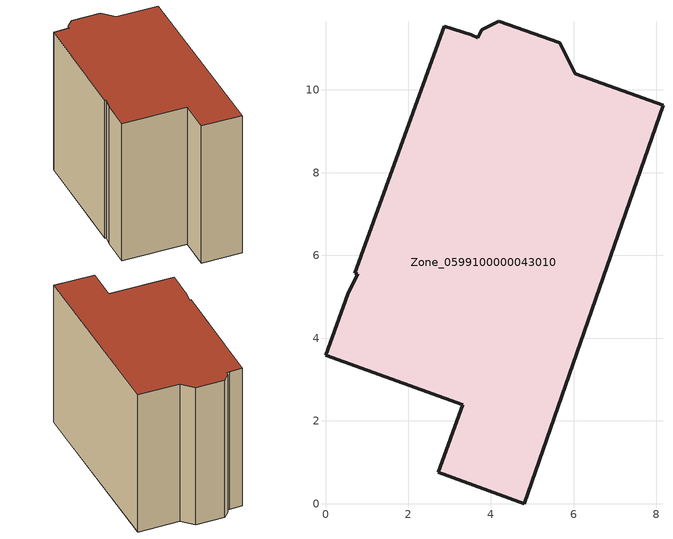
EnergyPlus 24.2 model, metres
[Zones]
Zone_0599100000043010
 floor ground (C_G): 0.78,5.55 0.71,5.57 2.87,11.54 3.52,11.33 3.68,11.26 3.78,11.46 4.19,11.66 5.67,11.14 6.04,10.4 8.16,9.63 4.8,0 2.73,0.76 3.32,2.39 0,3.59 0.53,5.07 z0
 wall outside (C_F): 0.78,5.55 0.53,5.07 0,3.59 3.32,2.39 2.73,0.76 4.8,0 8.16,9.63 6.04,10.4 5.67,11.14 4.19,11.66 3.78,11.46 3.68,11.26 3.52,11.33 2.87,11.54 0.71,5.57 0.78,5.55 z0:8.33
 roof outside (C_R): 0.71,5.57 0.78,5.55 0.53,5.07 0,3.59 3.32,2.39 2.73,0.76 4.8,0 8.16,9.63 6.04,10.4 5.67,11.14 4.19,11.66 3.78,11.46 3.68,11.26 3.52,11.33 2.87,11.54 z8.33
[BUILDING]
Pand.0599100000043010: North Axis=0; Terrain=City; Loads Convergence Tolerance Value=0.04; Temperature Convergence Tolerance Value=0.4; Solar Distribution=FullExterior; Maximum Number of Warmup Days=25; Minimum Number of Warmup Days=1
[Site:Location]
Rotterdam.The.Hague.AP_ZH_NLD Design_Conditions: Latitude=51.96; Longitude=4.45; Time Zone=1; Elevation=-4.5
[SITE:GROUNDTEMPERATURE:BUILDINGSURFACE]
18, 18, 18, 18, 18, 18, 18, 18, 18, 18, 18, 18
[MATERIAL] Thermal Absorptance=0.9; Solar Absorptance=0.7; Visible Absorptance=0.7
Name | Roughness | Thickness | Conductivity | Density | Specific Heat
G.TI.1946 | MediumSmooth | 0.15 | 1 | 540 | 1210
F.TI.1946 | Rough | 0.3 | 0.857143 | 1920 | 840
R.TI.1946 | MediumRough | 0.2 | 0.1 | 1500 | 1000
[CONSTRUCTION]
C_G: G.TI.1946
C_F: F.TI.1946
C_R: R.TI.1946
[ZONE]
Zone_0599100000043010: Type=1; Multiplier=1; Ceiling Height=Autocalculate; Volume=Autocalculate; Floor Area=autocalculate; Part of Total Floor Area=Yes
[ZONEINFILTRATION:DESIGNFLOWRATE]
Infil_Zone_0599100000043010: Zone or ZoneList or Space or SpaceList=Zone_0599100000043010; Schedule=AlwaysOn; Design Flow Rate Calculation Method=Flow/Area; Flow Rate per Floor Area=0.003; Constant Term Coefficient=1; Temperature Term Coefficient=0; Velocity Term Coefficient=0; Velocity Squared Term Coefficient=0
[HVACTEMPLATE:ZONE:IDEALLOADSAIRSYSTEM]
Zone_0599100000043010: Maximum Heating Supply Air Temperature=50; Minimum Cooling Supply Air Temperature=13; Maximum Heating Supply Air Humidity Ratio=0.0156; Minimum Cooling Supply Air Humidity Ratio=0.0077; Heating Limit=NoLimit; Cooling Limit=NoLimit; Dehumidification Control Type=ConstantSensibleHeatRatio; Cooling Sensible Heat Ratio=0.7; Dehumidification Setpoint=60; Humidification Control Type=None; Humidification Setpoint=30; Outdoor Air Method=None; Outdoor Air Flow Rate per Person=0.00944; Outdoor Air Flow Rate per Zone Floor Area=0; Outdoor Air Flow Rate per Zone=0; Demand Controlled Ventilation Type=None; Outdoor Air Economizer Type=NoEconomizer; Heat Recovery Type=None; Sensible Heat Recovery Effectiveness=0.7; Latent Heat Recovery Effectiveness=0.65
[ZONECONTROL:THERMOSTAT]
ThermostatControl_Zone_0599100000043010: Zone or ZoneList=Zone_0599100000043010; Control Type Schedule=DualSetpointControlType; Control 1=Thermostat_Zone_0599100000043010; Temperature Difference Between Cutout And Setpoint=0
[THERMOSTATSETPOINT:DUALSETPOINT]
Thermostat_Zone_0599100000043010: Heating Setpoint Temperature Schedule=HeatingSetpoint_Zone_0599100000043010; Cooling Setpoint Temperature Schedule=CoolingSetpoint_Zone_0599100000043010
[SCHEDULE:COMPACT]
HeatingSetpoint_Zone_0599100000043010: Through: 12/31, For: AllDays, Until: 24:00, 21
CoolingSetpoint_Zone_0599100000043010: Through: 12/31, For: AllDays, Until: 24:00, 24
DualSetpointControlType: Through: 12/31, For: AllDays, Until: 24:00, 4
AlwaysOn: Through: 12/31, For: AllDays, Until: 24:00, 1
